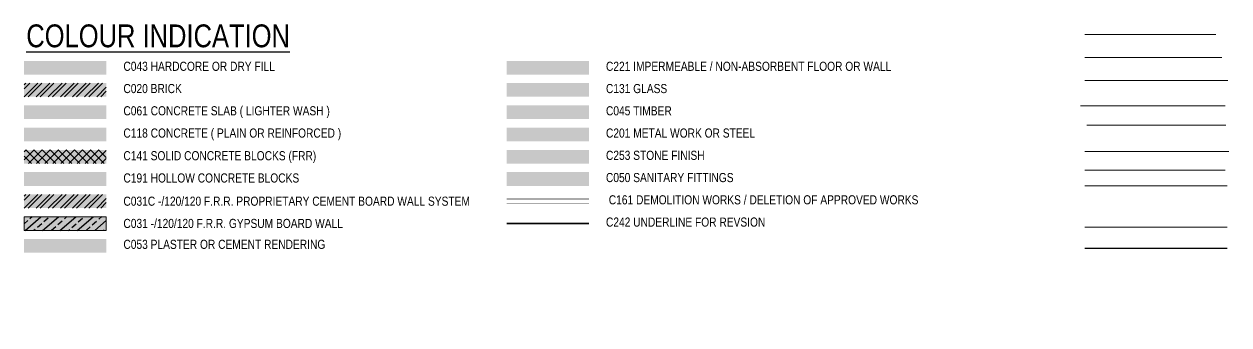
# Model space of a CAD drawing. Header units: millimetres. Extents: x 834681283 to 835686922, y 817551134 to 819407044.
# Drawn here: x 834934157 to 835039691, y 818204383 to 818230741 of the extents above; entities that cross this region are included whole.
import ezdxf
from ezdxf.enums import TextEntityAlignment as Align

# ---------------------------------------------------------------- set-up
doc = ezdxf.new("R2010")
doc.units = ezdxf.units.MM
doc.header["$LTSCALE"] = 1200
doc.header["$MEASUREMENT"] = 0
doc.linetypes.add('DASHEDX2', pattern=[1.5, 1, -0.5])
for name, color, linetype in [('AR-HATCH_AR_', 9, 'Continuous'), ('AREA-TXT', 7, 'Continuous'), ('DW-TXT1', 1, 'Continuous'), ('DW-TXT2', 7, 'Continuous'), ('RLP064_C160', 160, 'Continuous'), ('RLP064_C242', 242, 'Continuous')]:
    doc.layers.add(name, color=color, linetype=linetype)
for name, color, linetype, lineweight in [('RLP064_C020', 20, 'Continuous', 13), ('RLP064_C031', 31, 'Continuous', 13), ('RLP064_C043', 43, 'Continuous', 5), ('RLP064_C045', 45, 'Continuous', 13), ('RLP064_C050', 50, 'Continuous', 13), ('RLP064_C053', 53, 'Continuous', 13), ('RLP064_C061', 61, 'Continuous', 13), ('RLP064_C118', 118, 'Continuous', 13), ('RLP064_C131', 131, 'Continuous', 13), ('RLP064_C141', 141, 'Continuous', 13), ('RLP064_C191', 191, 'Continuous', 13), ('RLP064_C201', 201, 'Continuous', 13), ('RLP064_C221', 221, 'Continuous', 13), ('RLP064_C253', 253, 'Continuous', 13)]:
    doc.layers.add(name, color=color, linetype=linetype, lineweight=lineweight)
doc.styles.add('ARIAL', font='arial.ttf', dxfattribs={"width": 0.8})
doc.styles.get("Standard").update_dxf_attribs({"font": 'arial.ttf', "width": 0.8})

msp = doc.modelspace()

# ---------------------------------------------------------------- hatches: boundary and pattern name
at = {"layer": 'AR-HATCH_AR_', "ltscale": 0.1}
h = msp.add_hatch(dxfattribs=at)
h.set_pattern_fill('ANSI32', color=256, scale=2000, angle=0.00036, style=0)
h.set_pattern_definition([(45, (834934156.9, 818224367.1), (-530.33, 530.33), []), (45, (834934510.5, 818224367.1), (-530.33, 530.33), [])])
h.paths.add_polyline_path([(834934156.9, 818225567.1), (834941356.9, 818225567.1), (834941356.9, 818224367.1), (834934156.9, 818224367.1)])
h = msp.add_hatch(dxfattribs=at)
h.set_pattern_fill('ANSI37', color=256, scale=4000, angle=0.00036, style=0)
h.set_pattern_definition([(45.00036045, (501039508.8, 491020571.4), (-353.5556148, 353.55116636), []), (135.00036045, (501039508.8, 491020571.4), (-353.55116636, -353.5556148), [])])
h.paths.add_polyline_path([(834934156.9, 818219717.1), (834941356.9, 818219717.1), (834941357, 818218517.1), (834934157, 818218517.1)])
h = msp.add_hatch(dxfattribs=at)
h.set_pattern_fill('ANSI32', color=256, scale=2000, angle=0.00036, style=0)
h.set_pattern_definition([(45, (834934157, 818214617.1), (-530.33, 530.33), []), (45, (834934510.5, 818214617.1), (-530.33, 530.33), [])])
h.paths.add_polyline_path([(834934157, 818215817.1), (834941357, 818215817.1), (834941357, 818214617.1), (834934157, 818214617.1)])
at = {"layer": 'AR-HATCH_AR_'}
h = msp.add_hatch(dxfattribs=at)
h.set_pattern_fill('ANSI33', color=256, scale=4000, angle=-3.998615, style=0)
h.set_pattern_definition([(41.00138462, (501072632.2, 491025615.4), (-656.0772672, 754.6937256), []), (41.00138462, (501073337.6, 491025566.1), (-656.0772672, 754.6937256), [500, -250])])
h.paths.add_polyline_path([(834934157, 818213867.1), (834941357, 818213867.1), (834941357, 818212667.1), (834934157, 818212667.1)])
at = {"layer": 'RLP064_C020'}
msp.add_hatch(color=256, dxfattribs=at).paths.add_polyline_path([(834934156.9, 818225567.1), (834941356.9, 818225567.1), (834941356.9, 818224367.1), (834934156.9, 818224367.1)])
at = {"layer": 'RLP064_C031'}
for points in [[(834934157, 818215817.1), (834941357, 818215817.1), (834941357, 818214617.1), (834934157, 818214617.1)], [(834934157, 818213867.1), (834941357, 818213867.1), (834941357, 818212667.1), (834934157, 818212667.1)]]:
    msp.add_hatch(color=256, dxfattribs=at).paths.add_polyline_path(points)
at = {"layer": 'RLP064_C043'}
msp.add_hatch(color=256, dxfattribs=at).paths.add_polyline_path([(834934156.9, 818227517.1), (834941356.9, 818227517.1), (834941356.9, 818226317.1), (834934156.9, 818226317.1)])
at = {"layer": 'RLP064_C045'}
msp.add_hatch(color=256, dxfattribs=at).paths.add_polyline_path([(834976425.2, 818223617.3), (834983625.2, 818223617.4), (834983625.2, 818222417.4), (834976425.2, 818222417.3)])
at = {"layer": 'RLP064_C050'}
msp.add_hatch(color=256, dxfattribs=at).paths.add_polyline_path([(834976425.2, 818217767.3), (834983625.2, 818217767.4), (834983625.2, 818216567.4), (834976425.2, 818216567.3)])
at = {"layer": 'RLP064_C053'}
msp.add_hatch(color=256, dxfattribs=at).paths.add_polyline_path([(834934157, 818211917.1), (834941357, 818211917.1), (834941357, 818210717.1), (834934157, 818210717.1)])
at = {"layer": 'RLP064_C061'}
msp.add_hatch(color=256, dxfattribs=at).paths.add_polyline_path([(834934156.9, 818223617.1), (834941356.9, 818223617.1), (834941356.9, 818222417.1), (834934156.9, 818222417.1)])
at = {"layer": 'RLP064_C118'}
msp.add_hatch(color=256, dxfattribs=at).paths.add_polyline_path([(834934156.9, 818221667.1), (834941356.9, 818221667.1), (834941356.9, 818220467.1), (834934156.9, 818220467.1)])
at = {"layer": 'RLP064_C131'}
msp.add_hatch(color=256, dxfattribs=at).paths.add_polyline_path([(834976425.2, 818225567.3), (834983625.2, 818225567.4), (834983625.2, 818224367.4), (834976425.2, 818224367.3)])
at = {"layer": 'RLP064_C141'}
msp.add_hatch(color=256, dxfattribs=at).paths.add_polyline_path([(834934156.9, 818219717.1), (834941356.9, 818219717.1), (834941357, 818218517.1), (834934157, 818218517.1)])
at = {"layer": 'RLP064_C191'}
msp.add_hatch(color=256, dxfattribs=at).paths.add_polyline_path([(834934157, 818217767.1), (834941357, 818217767.1), (834941357, 818216567.1), (834934157, 818216567.1)])
at = {"layer": 'RLP064_C201'}
msp.add_hatch(color=256, dxfattribs=at).paths.add_polyline_path([(834976425.2, 818221667.3), (834983625.2, 818221667.4), (834983625.2, 818220467.4), (834976425.2, 818220467.3)])
at = {"layer": 'RLP064_C221'}
msp.add_hatch(color=256, dxfattribs=at).paths.add_polyline_path([(834976425.1, 818227517.3), (834983625.1, 818227517.4), (834983625.2, 818226317.4), (834976425.2, 818226317.3)])
at = {"layer": 'RLP064_C253'}
msp.add_hatch(color=256, dxfattribs=at).paths.add_polyline_path([(834976425.2, 818219717.3), (834983625.2, 818219717.4), (834983625.2, 818218517.4), (834976425.2, 818218517.3)])

# ---------------------------------------------------------------- linework, layer by layer
at = {"layer": 'RLP064_C031'}
msp.add_line((835027067.3, 818212935.8), (835039550.2, 818212935.8), dxfattribs=at)
at = {"layer": 'RLP064_C031', "flags": 128}
msp.add_lwpolyline([(834934157, 818213867.1), (834941357, 818213867.1), (834941357, 818212667.1), (834934157, 818212667.1)], close=True, dxfattribs=at)
at = {"layer": 'RLP064_C045'}
msp.add_line((835027067.3, 818219578.9), (835039691.5, 818219578.9), dxfattribs=at)
at = {"layer": 'RLP064_C050'}
msp.add_line((835027067.3, 818217931.1), (835039361.7, 818217931.1), dxfattribs=at)
at = {"layer": 'RLP064_C061'}
msp.add_line((835027067.3, 818229842.4), (835038561, 818229842.4), dxfattribs=at)
at = {"layer": 'RLP064_C118'}
msp.add_line((835027067.3, 818216565.7), (835039550.2, 818216565.7), dxfattribs=at)
at = {"layer": 'RLP064_C131'}
msp.add_line((835027067.3, 818227817.9), (835039079.1, 818227817.9), dxfattribs=at)
at = {"layer": 'RLP064_C141'}
msp.add_line((835027067.3, 818225793.5), (835039597.3, 818225793.5), dxfattribs=at)
at = {"layer": 'RLP064_C160', "linetype": 'DASHEDX2', "const_width": 40}
for points in [[(834983625.2, 818215417.4), (834976425.2, 818215417.3)], [(834983625.2, 818215017.4), (834976425.2, 818215017.3)]]:
    msp.add_lwpolyline(points, dxfattribs=at)
at = {"layer": 'RLP064_C201'}
msp.add_line((835026690.7, 818223577.6), (835039361.7, 818223577.6), dxfattribs=at)
at = {"layer": 'RLP064_C221'}
msp.add_line((835027256, 818221882.7), (835039408.8, 818221882.7), dxfattribs=at)
at = {"layer": 'RLP064_C242'}
msp.add_line((835027067.3, 818211120.8), (835039550.2, 818211120.8), dxfattribs=at)
at = {"layer": 'RLP064_C242', "const_width": 120}
msp.add_lwpolyline([(834983625.2, 818213267.4), (834976425.2, 818213267.3)], dxfattribs=at)

# ---------------------------------------------------------------- texts
at = {"layer": 'AREA-TXT', "width": 0.8}
msp.add_text('50.127', height=0.2, rotation=359.999999, dxfattribs=at).set_placement((835037526.3, 818204383.1), align=Align.MIDDLE)
at = {"layer": 'DW-TXT1', "style": 'ARIAL', "width": 0.8}
msp.add_text('%%UCOLOUR INDICATION', height=2000, rotation=0.000389, dxfattribs=at).set_placement((834934348.9, 818228710.7))
at = {"layer": 'DW-TXT2', "style": 'ARIAL', "width": 0.8}
for s, p in [('C043 HARDCORE OR DRY FILL', (834942856.9, 818226643.3)), ('C221 IMPERMEABLE / NON-ABSORBENT FLOOR OR WALL', (834985125.2, 818226643.5)), ('C020 BRICK', (834942856.9, 818224693.3)), ('C131 GLASS', (834985125.2, 818224693.5)), ('C061 CONCRETE SLAB ( LIGHTER WASH )', (834942856.9, 818222743.3)), ('C045 TIMBER', (834985125.2, 818222743.5)), ('C118 CONCRETE ( PLAIN OR REINFORCED )', (834942856.9, 818220793.3)), ('C201 METAL WORK OR STEEL', (834985125.2, 818220793.5)), ('C141 SOLID CONCRETE BLOCKS (FRR)', (834942856.9, 818218807.9)), ('C253 STONE FINISH', (834985125.2, 818218843.5)), ('C191 HOLLOW CONCRETE BLOCKS', (834942857, 818216857.9)), ('C050 SANITARY FITTINGS', (834985125.2, 818216893.5)), ('C031C -/120/120 F.R.R. PROPRIETARY CEMENT BOARD WALL SYSTEM', (834942857, 818214823.6)), (' C161 DEMOLITION WORKS / DELETION OF APPROVED WORKS', (834985125.2, 818214943.5)), ('C242 UNDERLINE FOR REVSION', (834985125.2, 818212993.5)), ('C031 -/120/120 F.R.R. GYPSUM BOARD WALL', (834942857, 818212873.6)), ('C053 PLASTER OR CEMENT RENDERING', (834942857, 818211043.3))]:
    msp.add_text(s, height=800, rotation=0.000663, dxfattribs=at).set_placement(p)

doc.saveas('drawing.dxf')
